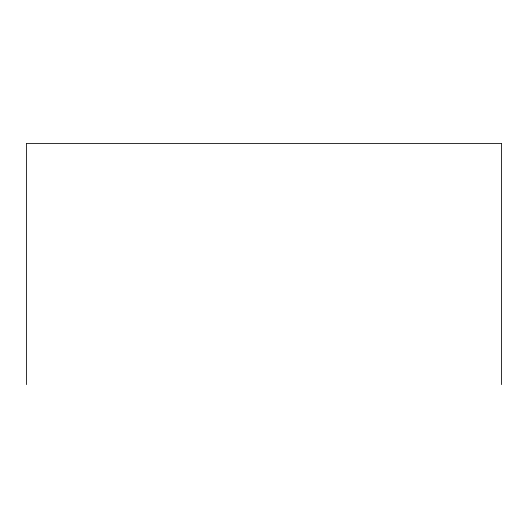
<?xml version="1.0" encoding="UTF-8"?>
<svg xmlns="http://www.w3.org/2000/svg" width="528" height="528" viewBox="0 0 528 528"><rect width="100%" height="100%" fill="white"/><g stroke="black" fill="none" stroke-linecap="round" stroke-linejoin="round"><path stroke-width="0.79" d="M501.6 384.602L501.6 143.398L26.4 143.398L26.4 384.602"/></g></svg>
